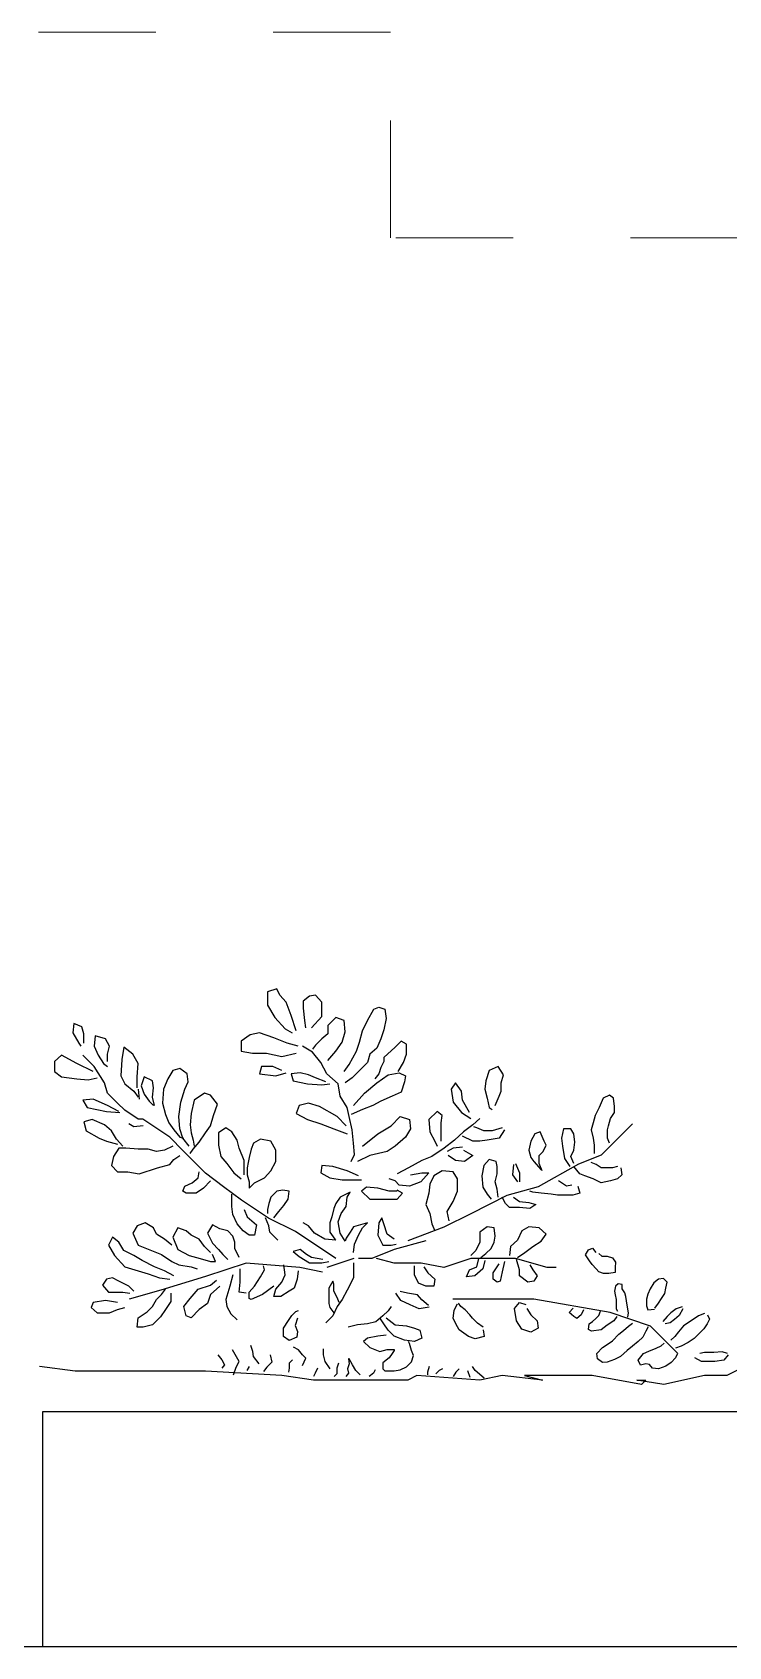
# Model space of a CAD drawing. Header units: inches. Extents: x -370 to 18, y -197 to 199.
# Drawn here: x -283.827 to -283.233, y 124.901 to 126.276 of the extents above; entities that cross this region are included whole.
import ezdxf

# ---------------------------------------------------------------- set-up
doc = ezdxf.new("R2010")
doc.units = ezdxf.units.IN
doc.header["$MEASUREMENT"] = 0
doc.linetypes.add('DASHED', pattern=[0.75, 0.5, -0.25])
doc.layers.add('artefactos', color=1, linetype='Continuous')

# ---------------------------------------------------------------- blocks, each defined once
blk = doc.blocks.new('A$C1E3C3A8C')
at = {"layer": 'artefactos', "color": 116, "true_color": 0x136734}
for p, q in [((3.9811, 0.8699), (3.9942, 0.8853)), ((3.9811, 0.8392), (3.9811, 0.8699)), ((3.9942, 0.8853), (4.0074, 0.8831)), ((4.0074, 0.8831), (4.0206, 0.8721)), ((4.0206, 0.8721), (4.0206, 0.8568)), ((4.0469, 0.8414), (4.0578, 0.8699)), ((4.0578, 0.8699), (4.071, 0.8853)), ((4.071, 0.8853), (4.0776, 0.8985)), ((4.0776, 0.8985), (4.0973, 0.8919)), ((4.0973, 0.8919), (4.0973, 0.8634)), ((3.8451, 0.8546), (3.8429, 0.8348)), ((3.8429, 0.8348), (3.8473, 0.8107)), ((3.8583, 0.859), (3.8451, 0.8546)), ((3.8692, 0.8546), (3.8583, 0.859)), ((3.8824, 0.8304), (3.8692, 0.8546)), ((3.9328, 0.8304), (3.9504, 0.837)), ((3.9504, 0.837), (3.9679, 0.8195)), ((4.003, 0.8151), (3.9811, 0.8392)), ((4.0206, 0.8568), (4.0184, 0.8304)), ((4.0359, 0.8085), (4.0469, 0.8414)), ((4.082, 0.837), (4.06, 0.8129)), ((4.0973, 0.8634), (4.082, 0.837)), ((3.8473, 0.8107), (3.8539, 0.7909)), ((3.8933, 0.8085), (3.8824, 0.8304)), ((3.8999, 0.7843), (3.8933, 0.8085)), ((3.9306, 0.8063), (3.9328, 0.8304)), ((3.9372, 0.7843), (3.9306, 0.8063)), ((3.9679, 0.8195), (3.9679, 0.8019)), ((3.9679, 0.8019), (3.9811, 0.7909)), ((4.0184, 0.8304), (4.0162, 0.8151)), ((4.06, 0.8129), (4.0447, 0.8041)), ((4.0842, 0.7931), (4.1149, 0.8041)), ((4.1149, 0.8041), (4.1346, 0.7997)), ((4.1346, 0.7997), (4.1543, 0.7865)), ((4.4921, 0.8019), (4.4965, 0.8173)), ((4.4921, 0.7822), (4.4921, 0.8019)), ((4.4965, 0.8173), (4.514, 0.8239)), ((4.5162, 0.8041), (4.503, 0.7822)), ((4.514, 0.8239), (4.5162, 0.8041)), ((3.799, 0.78), (3.81, 0.7865)), ((3.799, 0.758), (3.799, 0.78)), ((3.81, 0.7865), (3.8232, 0.7734)), ((3.8232, 0.7734), (3.8473, 0.7514)), ((3.8539, 0.7909), (3.8626, 0.7712)), ((3.8626, 0.7712), (3.878, 0.758)), ((3.9065, 0.7646), (3.8999, 0.7843)), ((3.9219, 0.7361), (3.9065, 0.7646)), ((3.9504, 0.7646), (3.9372, 0.7843)), ((3.9679, 0.7448), (3.9504, 0.7646)), ((3.9811, 0.7909), (3.9942, 0.7778)), ((3.9942, 0.7778), (4.0008, 0.769)), ((4.0008, 0.7624), (4.0227, 0.7756)), ((4.0315, 0.7756), (4.0556, 0.7822)), ((4.0556, 0.7822), (4.0842, 0.7931)), ((4.1543, 0.7646), (4.1302, 0.7602)), ((4.1543, 0.7865), (4.1543, 0.7646)), ((4.3868, 0.758), (4.4065, 0.7734)), ((4.4065, 0.7734), (4.4109, 0.747)), ((4.4373, 0.7756), (4.446, 0.7909)), ((4.4416, 0.758), (4.4373, 0.7756)), ((4.446, 0.7909), (4.468, 0.7975)), ((4.4701, 0.7756), (4.4614, 0.7558)), ((4.468, 0.7975), (4.4701, 0.7756)), ((4.503, 0.7822), (4.4987, 0.7756)), ((3.5907, 0.7141), (3.6017, 0.7317)), ((3.6017, 0.7317), (3.6214, 0.7229)), ((3.8056, 0.7405), (3.799, 0.758)), ((3.8166, 0.7207), (3.8056, 0.7405)), ((3.8473, 0.7514), (3.8473, 0.7427)), ((3.8473, 0.7427), (3.8539, 0.7295)), ((3.8539, 0.7295), (3.8583, 0.7163)), ((3.878, 0.758), (3.8824, 0.7405)), ((3.8824, 0.7405), (3.9021, 0.7207)), ((3.9328, 0.7207), (3.9219, 0.7361)), ((3.9701, 0.7163), (3.9833, 0.7405)), ((3.9833, 0.7405), (4.0008, 0.7624)), ((4.0666, 0.7536), (4.0359, 0.7602)), ((4.0995, 0.7602), (4.0666, 0.7536)), ((4.0666, 0.7229), (4.0863, 0.7317)), ((4.0863, 0.7317), (4.1105, 0.7317)), ((4.1302, 0.7602), (4.0995, 0.7602)), ((4.1105, 0.7317), (4.1149, 0.7163)), ((4.3758, 0.7383), (4.3868, 0.758)), ((4.378, 0.7097), (4.3758, 0.7383)), ((4.4109, 0.747), (4.4131, 0.7119)), ((4.4416, 0.7427), (4.4416, 0.758)), ((4.4504, 0.7383), (4.4416, 0.7317)), ((4.4482, 0.6966), (4.4701, 0.7317)), ((4.4614, 0.7558), (4.4504, 0.7383)), ((4.4701, 0.7317), (4.4943, 0.7558)), ((4.4723, 0.7207), (4.5074, 0.7383)), ((4.5074, 0.7383), (4.5403, 0.7558)), ((4.5403, 0.7558), (4.5557, 0.7427)), ((4.5557, 0.7427), (4.5557, 0.7207)), ((3.5951, 0.6966), (3.5907, 0.7141)), ((3.5951, 0.679), (3.5951, 0.6966)), ((3.6214, 0.7229), (3.628, 0.701)), ((3.628, 0.701), (3.6302, 0.6834)), ((3.6806, 0.679), (3.6938, 0.6966)), ((3.6938, 0.6966), (3.7025, 0.6834)), ((3.8144, 0.7185), (3.8012, 0.7119)), ((3.8012, 0.7119), (3.8034, 0.6988)), ((3.8034, 0.6988), (3.81, 0.6768)), ((3.8385, 0.7141), (3.8144, 0.7185)), ((3.8626, 0.6966), (3.8385, 0.7141)), ((3.8583, 0.7163), (3.867, 0.7053)), ((3.889, 0.6746), (3.8626, 0.6966)), ((3.9021, 0.7207), (3.9153, 0.7075)), ((3.9153, 0.7075), (3.9306, 0.6966)), ((3.9416, 0.668), (3.946, 0.6944)), ((3.946, 0.6944), (3.9701, 0.7163)), ((3.9811, 0.6922), (3.9635, 0.6944)), ((3.9723, 0.6988), (3.9942, 0.7075)), ((4.0118, 0.6944), (3.9811, 0.6922)), ((3.9942, 0.7075), (4.0096, 0.7141)), ((4.0096, 0.7141), (4.0271, 0.7185)), ((4.0425, 0.701), (4.0118, 0.6944)), ((4.0271, 0.7185), (4.0469, 0.7163)), ((4.0469, 0.7163), (4.0425, 0.701)), ((4.0798, 0.7119), (4.0578, 0.7185)), ((4.1149, 0.7163), (4.0798, 0.7119)), ((4.2684, 0.6988), (4.2706, 0.7163)), ((4.275, 0.6834), (4.2684, 0.6988)), ((4.2706, 0.7163), (4.2859, 0.7273)), ((4.2859, 0.7273), (4.3013, 0.7229)), ((4.3013, 0.7229), (4.3122, 0.7053)), ((4.3122, 0.7053), (4.321, 0.6834)), ((4.3429, 0.6856), (4.3451, 0.701)), ((4.3451, 0.701), (4.3627, 0.7097)), ((4.3627, 0.7097), (4.3693, 0.69)), ((4.378, 0.6856), (4.378, 0.7097)), ((4.4044, 0.6944), (4.3846, 0.679)), ((4.4131, 0.7119), (4.4044, 0.6944)), ((4.4416, 0.6746), (4.4482, 0.6966)), ((4.4833, 0.7032), (4.4636, 0.7075)), ((4.5074, 0.7053), (4.4833, 0.7032)), ((4.5403, 0.7097), (4.5074, 0.7053)), ((4.5557, 0.7207), (4.5403, 0.7097)), ((3.3516, 0.6461), (3.3538, 0.6636)), ((3.3538, 0.6636), (3.3626, 0.6702)), ((3.3626, 0.6702), (3.3758, 0.6636)), ((3.3758, 0.6636), (3.3845, 0.6439)), ((3.5995, 0.668), (3.5951, 0.679)), ((3.6082, 0.6483), (3.5995, 0.668)), ((3.6258, 0.6636), (3.6214, 0.6439)), ((3.6302, 0.6834), (3.6258, 0.6636)), ((3.6631, 0.6329), (3.6784, 0.6593)), ((3.6784, 0.6593), (3.6806, 0.679)), ((3.7025, 0.6834), (3.6982, 0.6549)), ((3.81, 0.6768), (3.8297, 0.668)), ((3.8297, 0.668), (3.8539, 0.6571)), ((3.9131, 0.6483), (3.889, 0.6746)), ((3.9262, 0.6439), (3.9416, 0.668)), ((4.2048, 0.6505), (4.2201, 0.6702)), ((4.2201, 0.6702), (4.2333, 0.6746)), ((4.2333, 0.6746), (4.2552, 0.6593)), ((4.2552, 0.6593), (4.2618, 0.6307)), ((4.2837, 0.6549), (4.275, 0.6834)), ((4.321, 0.6834), (4.3232, 0.6527)), ((4.3408, 0.6483), (4.3451, 0.6658)), ((4.3451, 0.6658), (4.3429, 0.6856)), ((4.3627, 0.6724), (4.3517, 0.6571)), ((4.3693, 0.69), (4.3627, 0.6724)), ((4.3758, 0.6834), (4.3736, 0.6615)), ((4.3846, 0.679), (4.3758, 0.6658)), ((4.4197, 0.6527), (4.4416, 0.6746)), ((4.4416, 0.6483), (4.4723, 0.6615)), ((4.4723, 0.6615), (4.4943, 0.6593)), ((4.4943, 0.6593), (4.4855, 0.6439)), ((3.3516, 0.6329), (3.3516, 0.6461)), ((3.3604, 0.6198), (3.3516, 0.6329)), ((3.3845, 0.6439), (3.3933, 0.6263)), ((3.3933, 0.6263), (3.3977, 0.611)), ((3.6214, 0.6439), (3.6148, 0.6395)), ((3.6806, 0.6329), (3.6609, 0.6198)), ((3.6982, 0.6549), (3.6806, 0.6329)), ((3.7223, 0.6263), (3.7332, 0.6351)), ((3.7245, 0.611), (3.7223, 0.6263)), ((3.7332, 0.6351), (3.7508, 0.6176)), ((3.8539, 0.6571), (3.8714, 0.6483)), ((3.8714, 0.6483), (3.8933, 0.6395)), ((3.8933, 0.6395), (3.9175, 0.6285)), ((3.9219, 0.6241), (3.9262, 0.6439)), ((3.9482, 0.6241), (3.9855, 0.6461)), ((3.9855, 0.6461), (4.0096, 0.6527)), ((4.0096, 0.6527), (4.0293, 0.6483)), ((4.0359, 0.6307), (4.0118, 0.6176)), ((4.0293, 0.6483), (4.0359, 0.6307)), ((4.2135, 0.6263), (4.2048, 0.6505)), ((4.2201, 0.6044), (4.2135, 0.6263)), ((4.2618, 0.6307), (4.264, 0.6066)), ((4.2881, 0.6241), (4.2837, 0.6549)), ((4.3166, 0.6285), (4.31, 0.611)), ((4.3232, 0.6527), (4.3166, 0.6285)), ((4.3517, 0.6571), (4.3429, 0.6483)), ((4.3755, 0.6186), (4.4045, 0.6379)), ((4.4045, 0.6379), (4.4197, 0.6527)), ((4.4438, 0.6351), (4.4153, 0.6329)), ((4.4175, 0.6351), (4.4416, 0.6483)), ((4.4855, 0.6439), (4.4438, 0.6351)), ((3.313, 0.6089), (3.3807, 0.5413)), ((3.3648, 0.6044), (3.3604, 0.6198)), ((3.367, 0.5956), (3.3648, 0.6044)), ((3.367, 0.5781), (3.367, 0.5956)), ((3.3977, 0.611), (3.4021, 0.5956)), ((3.4021, 0.5956), (3.3977, 0.5781)), ((3.4394, 0.5868), (3.4459, 0.5978)), ((3.4459, 0.5978), (3.4613, 0.5978)), ((3.4613, 0.5978), (3.4657, 0.5781)), ((3.503, 0.5715), (3.5117, 0.5912)), ((3.5117, 0.5912), (3.5227, 0.5868)), ((3.5885, 0.5956), (3.5995, 0.5781)), ((3.5929, 0.6), (3.6148, 0.5934)), ((3.6148, 0.5934), (3.6324, 0.5934)), ((3.6324, 0.5934), (3.6477, 0.6)), ((3.6411, 0.6198), (3.6565, 0.6066)), ((3.6477, 0.6), (3.6543, 0.6022)), ((3.6565, 0.6066), (3.6762, 0.5912)), ((3.6762, 0.5912), (3.696, 0.5737)), ((3.7245, 0.5934), (3.7245, 0.611)), ((3.7245, 0.5715), (3.7245, 0.5934)), ((3.7486, 0.5912), (3.7376, 0.5715)), ((3.7508, 0.6176), (3.7486, 0.5912)), ((3.7925, 0.6176), (3.7903, 0.5978)), ((3.7903, 0.5978), (3.8012, 0.5803)), ((3.8122, 0.6241), (3.7925, 0.6176)), ((3.8319, 0.6044), (3.8122, 0.6241)), ((3.8605, 0.5868), (3.8319, 0.6044)), ((3.9131, 0.5671), (3.9153, 0.5956)), ((3.9153, 0.5956), (3.9219, 0.6241)), ((3.9548, 0.5978), (3.9262, 0.5868)), ((3.9284, 0.6044), (3.9482, 0.6241)), ((3.9833, 0.6088), (3.9548, 0.5978)), ((4.0118, 0.6176), (3.9833, 0.6088)), ((4.1631, 0.5737), (4.1741, 0.5912)), ((4.1741, 0.5912), (4.1872, 0.6)), ((4.1872, 0.6), (4.2026, 0.589)), ((4.2311, 0.589), (4.2201, 0.6044)), ((4.264, 0.6066), (4.2618, 0.589)), ((4.2793, 0.5781), (4.2859, 0.5978)), ((4.2859, 0.5978), (4.2881, 0.6241)), ((4.2991, 0.5956), (4.2859, 0.5803)), ((4.31, 0.611), (4.2991, 0.5956)), ((4.3079, 0.5799), (4.3659, 0.6186)), ((4.3649, 0.6044), (4.3846, 0.6022)), ((4.3659, 0.6186), (4.3755, 0.6186)), ((4.3846, 0.6022), (4.3956, 0.6088)), ((4.4219, 0.5759), (4.4329, 0.5934)), ((4.4329, 0.5934), (4.4482, 0.6066)), ((4.4482, 0.6066), (4.4745, 0.6176)), ((4.4877, 0.5934), (4.4592, 0.5781)), ((4.4745, 0.6176), (4.4921, 0.6132)), ((4.4921, 0.6132), (4.4877, 0.5934)), ((3.3626, 0.5671), (3.367, 0.5781)), ((3.3977, 0.5781), (3.3955, 0.5627)), ((3.3955, 0.5627), (3.3955, 0.5451)), ((3.4372, 0.5693), (3.4394, 0.5868)), ((3.4394, 0.5517), (3.4372, 0.5693)), ((3.4635, 0.5605), (3.4591, 0.5342)), ((3.4657, 0.5781), (3.4635, 0.5605)), ((3.4986, 0.5627), (3.503, 0.5715)), ((3.5052, 0.5495), (3.4986, 0.5627)), ((3.5227, 0.5868), (3.5315, 0.5715)), ((3.5315, 0.5715), (3.5359, 0.5517)), ((3.5995, 0.5781), (3.6258, 0.5737)), ((3.6258, 0.5737), (3.6411, 0.5715)), ((3.6411, 0.5715), (3.6565, 0.5715)), ((3.6565, 0.5715), (3.6784, 0.5824)), ((3.6784, 0.5583), (3.6982, 0.5561)), ((3.696, 0.5737), (3.7179, 0.5561)), ((3.6982, 0.5561), (3.7113, 0.5495)), ((3.7179, 0.5561), (3.7442, 0.5386)), ((3.7376, 0.5715), (3.7332, 0.5605)), ((3.8012, 0.5803), (3.8232, 0.5605)), ((3.8232, 0.5605), (3.8407, 0.5495)), ((3.8933, 0.5605), (3.8605, 0.5868)), ((3.9109, 0.5429), (3.9131, 0.5671)), ((4.0798, 0.5517), (4.0907, 0.5715)), ((4.0907, 0.5715), (4.1127, 0.5759)), ((4.1127, 0.5759), (4.128, 0.5671)), ((4.128, 0.5671), (4.1324, 0.5539)), ((4.1478, 0.5298), (4.1587, 0.5561)), ((4.1587, 0.5561), (4.1631, 0.5737)), ((4.2026, 0.5627), (4.1982, 0.5386)), ((4.2026, 0.589), (4.2026, 0.5627)), ((4.2443, 0.5693), (4.2311, 0.589)), ((4.2574, 0.5539), (4.2443, 0.5693)), ((4.2574, 0.5737), (4.2552, 0.5605)), ((4.2618, 0.589), (4.2574, 0.5737)), ((4.2662, 0.5605), (4.2793, 0.5781)), ((4.2859, 0.5803), (4.2772, 0.5781)), ((4.2789, 0.5509), (4.3079, 0.5799)), ((4.3013, 0.5605), (4.3188, 0.5517)), ((4.3758, 0.5539), (4.4022, 0.5561)), ((4.4022, 0.5561), (4.4175, 0.5561)), ((4.4087, 0.5605), (4.4219, 0.5759)), ((4.4175, 0.5561), (4.4285, 0.5386)), ((4.4438, 0.5715), (4.4197, 0.5649)), ((4.4592, 0.5781), (4.4438, 0.5715)), ((3.3801, 0.5144), (3.3911, 0.521)), ((3.3807, 0.5413), (3.429, 0.5219)), ((3.3911, 0.521), (3.4021, 0.5254)), ((3.429, 0.5219), (3.5159, 0.4736)), ((3.4459, 0.5386), (3.4394, 0.5517)), ((3.4394, 0.5232), (3.4459, 0.5386)), ((3.4591, 0.5342), (3.4481, 0.5166)), ((3.5139, 0.5408), (3.5052, 0.5495)), ((3.5074, 0.5078), (3.5139, 0.5232)), ((3.5249, 0.5276), (3.5095, 0.51)), ((3.5139, 0.5232), (3.5139, 0.5408)), ((3.5315, 0.5364), (3.5249, 0.5276)), ((3.5359, 0.5517), (3.5315, 0.5364)), ((3.5644, 0.5232), (3.5556, 0.5034)), ((3.5688, 0.521), (3.571, 0.4991)), ((3.6039, 0.5166), (3.606, 0.5276)), ((3.606, 0.5276), (3.6214, 0.532)), ((3.6214, 0.532), (3.6324, 0.5188)), ((3.6762, 0.5517), (3.6565, 0.5408)), ((3.6565, 0.5408), (3.674, 0.5276)), ((3.674, 0.5276), (3.6938, 0.5298)), ((3.6938, 0.5298), (3.7091, 0.5408)), ((3.7442, 0.5386), (3.7661, 0.5298)), ((3.7661, 0.5298), (3.7947, 0.5144)), ((3.8407, 0.5495), (3.878, 0.5408)), ((3.878, 0.5408), (3.9043, 0.5276)), ((3.9175, 0.5276), (3.9109, 0.5429)), ((4.0798, 0.5276), (4.0798, 0.5517)), ((4.0907, 0.5078), (4.0798, 0.5276)), ((4.1324, 0.5539), (4.1368, 0.5364)), ((4.1368, 0.5364), (4.139, 0.5254)), ((4.139, 0.5254), (4.1412, 0.5144)), ((4.1478, 0.5122), (4.1478, 0.5298)), ((4.185, 0.5232), (4.1697, 0.5034)), ((4.1982, 0.5386), (4.185, 0.5232)), ((4.2307, 0.5026), (4.2789, 0.5509)), ((4.264, 0.5451), (4.2574, 0.5539)), ((4.2991, 0.532), (4.2859, 0.5408)), ((4.3079, 0.521), (4.2991, 0.532)), ((4.3342, 0.5144), (4.3079, 0.521)), ((4.3188, 0.5517), (4.3364, 0.5495)), ((4.3364, 0.5495), (4.3539, 0.5539)), ((4.3539, 0.5539), (4.3758, 0.5539)), ((4.4285, 0.5386), (4.4329, 0.5188)), ((3.3385, 0.5144), (3.3363, 0.4991)), ((3.3363, 0.4991), (3.3451, 0.4903)), ((3.3451, 0.5166), (3.356, 0.5144)), ((3.3451, 0.4903), (3.3604, 0.4859)), ((3.356, 0.5144), (3.3692, 0.5144)), ((3.3604, 0.4859), (3.3801, 0.4815)), ((3.3692, 0.5144), (3.3801, 0.5144)), ((3.3801, 0.4815), (3.3977, 0.4903)), ((3.3977, 0.4903), (3.4152, 0.4969)), ((3.4152, 0.4969), (3.4262, 0.5012)), ((3.4262, 0.5012), (3.4394, 0.5166)), ((3.4657, 0.4815), (3.4723, 0.4859)), ((3.5556, 0.5034), (3.5556, 0.4837)), ((3.571, 0.4991), (3.56, 0.4837)), ((3.6039, 0.5012), (3.6039, 0.5166)), ((3.6082, 0.4837), (3.6039, 0.5012)), ((3.6324, 0.5188), (3.6367, 0.4969)), ((3.6367, 0.4969), (3.6346, 0.4727)), ((3.6894, 0.4903), (3.6982, 0.5056)), ((3.6894, 0.4639), (3.6894, 0.4903)), ((3.6982, 0.5056), (3.7223, 0.5078)), ((3.7223, 0.5078), (3.7398, 0.4969)), ((3.7398, 0.4969), (3.7486, 0.4793)), ((3.7508, 0.5034), (3.7683, 0.4837)), ((3.7661, 0.5034), (3.7508, 0.5034)), ((3.7903, 0.4991), (3.7661, 0.5034)), ((3.7947, 0.5144), (3.8188, 0.5012)), ((3.8144, 0.4771), (3.8232, 0.4859)), ((3.8232, 0.4859), (3.8363, 0.4903)), ((3.9153, 0.4881), (3.8955, 0.4881)), ((3.9021, 0.4969), (3.9262, 0.5078)), ((3.9372, 0.4881), (3.9153, 0.4881)), ((3.9262, 0.5078), (3.9569, 0.5166)), ((3.9635, 0.4925), (3.9372, 0.4881)), ((3.9569, 0.5166), (3.9811, 0.5188)), ((3.9833, 0.5034), (3.9635, 0.4925)), ((3.9811, 0.5188), (3.9833, 0.5034)), ((4.1039, 0.4925), (4.0907, 0.5078)), ((4.1258, 0.4815), (4.1039, 0.4925)), ((4.1412, 0.4991), (4.1368, 0.4837)), ((4.1412, 0.5144), (4.1412, 0.4991)), ((4.1478, 0.4991), (4.1478, 0.5122)), ((4.1697, 0.5034), (4.1543, 0.4903)), ((4.192, 0.4736), (4.2307, 0.5026)), ((4.2201, 0.4859), (4.2355, 0.4705)), ((4.2464, 0.4925), (4.2443, 0.5056)), ((4.2596, 0.4815), (4.2464, 0.4925)), ((4.3736, 0.5012), (4.3342, 0.5144)), ((4.3978, 0.5056), (4.3736, 0.5012)), ((4.4197, 0.5056), (4.3978, 0.5056)), ((4.4329, 0.5188), (4.4197, 0.5056)), ((3.4306, 0.4749), (3.4262, 0.4596)), ((3.4262, 0.4596), (3.4416, 0.4552)), ((3.4416, 0.4552), (3.4569, 0.4552)), ((3.4437, 0.4771), (3.4547, 0.4749)), ((3.4547, 0.4749), (3.4657, 0.4815)), ((3.4569, 0.4552), (3.4745, 0.4552)), ((3.4745, 0.4552), (3.4876, 0.4574)), ((3.4876, 0.4574), (3.5095, 0.4596)), ((3.5095, 0.4596), (3.5271, 0.4617)), ((3.5159, 0.4736), (3.5835, 0.4543)), ((3.5271, 0.4617), (3.5337, 0.4639)), ((3.5835, 0.4543), (3.6608, 0.4156)), ((3.6017, 0.4508), (3.6039, 0.4683)), ((3.6039, 0.4683), (3.6082, 0.4837)), ((3.6258, 0.4574), (3.617, 0.4464)), ((3.6346, 0.4727), (3.6258, 0.4574)), ((3.6982, 0.442), (3.6894, 0.4639)), ((3.7486, 0.4793), (3.7508, 0.4596)), ((3.7508, 0.4596), (3.7574, 0.4354)), ((3.7683, 0.4837), (3.7925, 0.4749)), ((3.7925, 0.4749), (3.8144, 0.4771)), ((3.8078, 0.4596), (3.8188, 0.4661)), ((3.8188, 0.4464), (3.8078, 0.4596)), ((3.8188, 0.4639), (3.8363, 0.4639)), ((3.8363, 0.4639), (3.8605, 0.4705)), ((3.8605, 0.4705), (3.8846, 0.4727)), ((3.8955, 0.4639), (3.878, 0.4464)), ((3.8846, 0.4727), (3.8955, 0.4639)), ((3.9197, 0.4617), (3.9416, 0.4508)), ((3.9262, 0.4508), (3.9197, 0.4617)), ((4.0513, 0.4639), (4.0644, 0.4661)), ((4.0534, 0.4464), (4.0513, 0.4639)), ((4.0644, 0.4661), (4.0776, 0.4639)), ((4.0776, 0.4639), (4.0907, 0.4508)), ((4.1368, 0.4705), (4.1258, 0.4815)), ((4.1368, 0.4837), (4.1368, 0.4705)), ((4.1534, 0.4446), (4.192, 0.4736)), ((4.1741, 0.4464), (4.1741, 0.4574)), ((4.2355, 0.4705), (4.2508, 0.4596)), ((4.2508, 0.4596), (4.2728, 0.4596)), ((4.275, 0.4749), (4.2596, 0.4815)), ((4.2728, 0.4596), (4.2793, 0.4639)), ((4.2793, 0.4639), (4.275, 0.4749)), ((3.5359, 0.4398), (3.5205, 0.4354)), ((3.5205, 0.4354), (3.5337, 0.4266)), ((3.5337, 0.4266), (3.5556, 0.4288)), ((3.5556, 0.442), (3.5359, 0.4398)), ((3.5688, 0.4508), (3.5556, 0.442)), ((3.5556, 0.4288), (3.5775, 0.4288)), ((3.5775, 0.4288), (3.5863, 0.4376)), ((3.5863, 0.4376), (3.5929, 0.4508)), ((3.7113, 0.4201), (3.6982, 0.442)), ((3.7069, 0.4003), (3.7113, 0.4201)), ((3.7574, 0.4354), (3.7486, 0.4157)), ((3.8473, 0.4464), (3.8188, 0.4464)), ((3.878, 0.4464), (3.8473, 0.4464)), ((3.9284, 0.431), (3.9262, 0.4508)), ((3.9394, 0.4157), (3.9284, 0.431)), ((3.9416, 0.4508), (3.9504, 0.4376)), ((3.9504, 0.4376), (3.9548, 0.4266)), ((3.9548, 0.4266), (3.9591, 0.4091)), ((4.0622, 0.4332), (4.0534, 0.4464)), ((4.0732, 0.4201), (4.0622, 0.4332)), ((4.0842, 0.4069), (4.0732, 0.4201)), ((4.0907, 0.4508), (4.0951, 0.4376)), ((4.0951, 0.4376), (4.0973, 0.4244)), ((4.0954, 0.4059), (4.1534, 0.4446)), ((4.0973, 0.4244), (4.0973, 0.4157)), ((4.1478, 0.4244), (4.1412, 0.4091)), ((4.1719, 0.4135), (4.1741, 0.431)), ((4.1741, 0.431), (4.1741, 0.4464)), ((3.4986, 0.3718), (3.5139, 0.3849)), ((3.5139, 0.3849), (3.5359, 0.3871)), ((3.5359, 0.3871), (3.5512, 0.3784)), ((3.6082, 0.3674), (3.6104, 0.3849)), ((3.6104, 0.3849), (3.6258, 0.3871)), ((3.6258, 0.3871), (3.6411, 0.3762)), ((3.6608, 0.4156), (3.7187, 0.3866)), ((3.7187, 0.3866), (3.796, 0.3576)), ((3.7442, 0.3937), (3.7376, 0.3784)), ((3.7486, 0.4157), (3.7442, 0.3937)), ((3.8407, 0.3718), (3.8473, 0.3937)), ((3.8473, 0.3937), (3.8517, 0.4069)), ((3.8517, 0.4069), (3.8583, 0.3959)), ((3.8583, 0.3959), (3.8605, 0.3696)), ((3.8824, 0.3959), (3.9131, 0.3871)), ((3.8933, 0.3849), (3.8824, 0.3959)), ((3.9021, 0.3696), (3.8933, 0.3849)), ((3.9131, 0.3871), (3.9197, 0.3762)), ((3.946, 0.3981), (3.9394, 0.4157)), ((3.9416, 0.374), (3.946, 0.3981)), ((3.9591, 0.4091), (3.9635, 0.3959)), ((3.9635, 0.3959), (3.9635, 0.3762)), ((3.9964, 0.374), (4.0096, 0.3893)), ((4.0096, 0.3893), (4.0206, 0.3959)), ((4.0375, 0.377), (4.0954, 0.4059)), ((4.0929, 0.3762), (4.0951, 0.3893)), ((4.0951, 0.3893), (4.1017, 0.4069)), ((4.1412, 0.4091), (4.1214, 0.3915)), ((4.1214, 0.3915), (4.1258, 0.3696)), ((4.1499, 0.3784), (4.1631, 0.3937)), ((4.1631, 0.3937), (4.1719, 0.4135)), ((4.1828, 0.3784), (4.2004, 0.3827)), ((4.2004, 0.3827), (4.2157, 0.3915)), ((4.2157, 0.3915), (4.2267, 0.374)), ((4.2728, 0.3784), (4.2903, 0.3849)), ((4.2903, 0.3849), (4.3013, 0.3652)), ((4.3364, 0.3718), (4.3429, 0.3849)), ((4.3429, 0.3849), (4.3605, 0.3959)), ((4.3605, 0.3959), (4.378, 0.3893)), ((4.378, 0.3893), (4.3868, 0.374)), ((3.5095, 0.3564), (3.4986, 0.3718)), ((3.5271, 0.3454), (3.5095, 0.3564)), ((3.5512, 0.3784), (3.56, 0.3586)), ((3.56, 0.3586), (3.5753, 0.3454)), ((3.6104, 0.3542), (3.6082, 0.3674)), ((3.617, 0.341), (3.6104, 0.3542)), ((3.6411, 0.3762), (3.6411, 0.3542)), ((3.6411, 0.3542), (3.6499, 0.3367)), ((3.7574, 0.3576), (3.825, 0.3383)), ((3.8319, 0.3476), (3.821, 0.3498)), ((3.8254, 0.3608), (3.8407, 0.3718)), ((3.8495, 0.3476), (3.8319, 0.3476)), ((3.8605, 0.3696), (3.8495, 0.3476)), ((3.9109, 0.3498), (3.9021, 0.3696)), ((3.9131, 0.3323), (3.9109, 0.3498)), ((3.9197, 0.3762), (3.9284, 0.363)), ((3.9284, 0.363), (3.9306, 0.3564)), ((3.9306, 0.3564), (3.9416, 0.374)), ((3.9504, 0.3586), (3.9745, 0.3608)), ((3.9526, 0.3608), (3.9504, 0.3586)), ((3.9505, 0.319), (4.0375, 0.377)), ((3.9635, 0.3762), (3.9526, 0.3608)), ((3.9745, 0.3608), (3.9964, 0.374)), ((4.0754, 0.3586), (4.0929, 0.3762)), ((4.1258, 0.3696), (4.1368, 0.3696)), ((4.1368, 0.3696), (4.1499, 0.3784)), ((4.1675, 0.3542), (4.1719, 0.3674)), ((4.1675, 0.341), (4.1675, 0.3542)), ((4.1719, 0.3674), (4.1828, 0.3784)), ((4.2157, 0.352), (4.2026, 0.3389)), ((4.2267, 0.374), (4.2157, 0.352)), ((4.2333, 0.3454), (4.2443, 0.3608)), ((4.2443, 0.3608), (4.2618, 0.3696)), ((4.2618, 0.3696), (4.2728, 0.3784)), ((4.3013, 0.3652), (4.2903, 0.3389)), ((4.3035, 0.3476), (4.3188, 0.3608)), ((4.3188, 0.3608), (4.3364, 0.3718)), ((4.3758, 0.3476), (4.3473, 0.3367)), ((4.3868, 0.374), (4.3758, 0.3476)), ((4.4065, 0.3367), (4.4175, 0.3542)), ((4.4175, 0.3542), (4.4307, 0.3652)), ((4.4394, 0.3476), (4.4263, 0.3257)), ((4.4307, 0.3652), (4.4394, 0.3476)), ((3.3558, 0.3207), (3.3493, 0.3116)), ((3.3675, 0.3246), (3.3558, 0.3207)), ((3.3792, 0.3246), (3.3675, 0.3246)), ((3.3857, 0.3298), (3.3792, 0.3246)), ((3.3987, 0.3415), (3.3922, 0.3324)), ((3.4078, 0.3376), (3.3987, 0.3415)), ((3.4, 0.3064), (3.4052, 0.3142)), ((3.4052, 0.3142), (3.4143, 0.3272)), ((3.4143, 0.3272), (3.4078, 0.3376)), ((3.4966, 0.2996), (3.5642, 0.319)), ((3.5446, 0.3323), (3.5271, 0.3454)), ((3.56, 0.3213), (3.5446, 0.3323)), ((3.5556, 0.295), (3.5622, 0.3169)), ((3.5642, 0.319), (3.5932, 0.319)), ((3.5753, 0.3454), (3.5775, 0.3257)), ((3.5885, 0.3125), (3.5929, 0.2906)), ((3.5932, 0.319), (3.6511, 0.319)), ((3.628, 0.3301), (3.617, 0.341)), ((3.6389, 0.3213), (3.628, 0.3301)), ((3.6302, 0.3147), (3.6346, 0.2972)), ((3.6477, 0.3015), (3.6433, 0.3191)), ((3.6499, 0.3367), (3.6609, 0.3257)), ((3.6511, 0.319), (3.6608, 0.319)), ((3.6608, 0.319), (3.7187, 0.2996)), ((3.825, 0.3383), (3.8733, 0.319)), ((3.825, 0.3093), (3.8636, 0.319)), ((3.8733, 0.319), (3.9022, 0.319)), ((3.9119, 0.319), (3.9699, 0.2996)), ((3.9811, 0.3103), (3.9657, 0.3125)), ((3.9789, 0.3169), (4.003, 0.3213)), ((4.003, 0.3213), (4.014, 0.3279)), ((4.0293, 0.3235), (4.0074, 0.3103)), ((4.014, 0.3279), (4.0271, 0.3389)), ((4.0271, 0.3389), (4.0425, 0.3345)), ((4.0425, 0.3345), (4.0293, 0.3235)), ((4.1587, 0.3213), (4.1675, 0.341)), ((4.185, 0.3191), (4.1828, 0.3169)), ((4.1938, 0.3279), (4.185, 0.3191)), ((4.2026, 0.3389), (4.1938, 0.3279)), ((4.2092, 0.3125), (4.2157, 0.3279)), ((4.2201, 0.3125), (4.2092, 0.3125)), ((4.2201, 0.3323), (4.2333, 0.3454)), ((4.2421, 0.3191), (4.2201, 0.3125)), ((4.2662, 0.3257), (4.2421, 0.3191)), ((4.2903, 0.3389), (4.2662, 0.3257)), ((4.3035, 0.3125), (4.2881, 0.3059)), ((4.3254, 0.3279), (4.3035, 0.3125)), ((4.3473, 0.3367), (4.3254, 0.3279)), ((4.3408, 0.3015), (4.3671, 0.3147)), ((4.3671, 0.3147), (4.3846, 0.3257)), ((4.3846, 0.3257), (4.4065, 0.3367)), ((4.4263, 0.3257), (4.4044, 0.3015)), ((3.3493, 0.3116), (3.3506, 0.2999)), ((3.3506, 0.2999), (3.3506, 0.2894)), ((3.3506, 0.2894), (3.3636, 0.2868)), ((3.3636, 0.2868), (3.3753, 0.2868)), ((3.3753, 0.2868), (3.3857, 0.2907)), ((3.3857, 0.2907), (3.3909, 0.2973)), ((3.3909, 0.2973), (3.4, 0.3064)), ((3.4773, 0.2996), (3.4966, 0.2996)), ((3.5271, 0.295), (3.5183, 0.2818)), ((3.5183, 0.2818), (3.5249, 0.2708)), ((3.5337, 0.3059), (3.5271, 0.295)), ((3.5381, 0.2686), (3.5556, 0.2818)), ((3.5556, 0.2818), (3.5556, 0.295)), ((3.5929, 0.2906), (3.5973, 0.2708)), ((3.6126, 0.2884), (3.5995, 0.3081)), ((3.6126, 0.2752), (3.6126, 0.2884)), ((3.6346, 0.2972), (3.6521, 0.2818)), ((3.6631, 0.295), (3.6477, 0.3015)), ((3.6521, 0.2818), (3.6696, 0.2796)), ((3.6696, 0.2796), (3.6631, 0.295)), ((3.7187, 0.2996), (3.767, 0.3093)), ((3.753, 0.2884), (3.7376, 0.2752)), ((3.7618, 0.3015), (3.753, 0.2884)), ((3.767, 0.3093), (3.825, 0.3093)), ((3.7727, 0.2664), (3.7815, 0.284)), ((3.7815, 0.284), (3.7815, 0.3037)), ((3.9131, 0.3103), (3.9131, 0.2774)), ((3.9795, 0.29), (4.0278, 0.2996)), ((4.0074, 0.3103), (3.9811, 0.3103)), ((4.0278, 0.2996), (4.1437, 0.3093)), ((4.0315, 0.2928), (4.0337, 0.2752)), ((4.06, 0.284), (4.0622, 0.3059)), ((4.0666, 0.2686), (4.06, 0.284)), ((4.1039, 0.295), (4.1061, 0.3037)), ((4.1127, 0.2796), (4.1039, 0.295)), ((4.1258, 0.2598), (4.1127, 0.2796)), ((4.1437, 0.3093), (4.2307, 0.2803)), ((4.1565, 0.284), (4.1565, 0.2972)), ((4.1565, 0.2686), (4.1565, 0.284)), ((4.1719, 0.284), (4.1785, 0.2598)), ((4.2307, 0.2803), (4.3272, 0.2513)), ((4.2618, 0.3015), (4.2486, 0.2972)), ((4.2881, 0.3059), (4.2618, 0.3015)), ((4.2991, 0.2818), (4.3188, 0.2928)), ((4.3188, 0.2928), (4.3408, 0.3015)), ((4.3539, 0.2862), (4.3298, 0.2774)), ((4.3758, 0.2928), (4.3539, 0.2862)), ((4.4044, 0.3015), (4.3758, 0.2928)), ((3.2387, 0.2686), (3.2465, 0.2764)), ((3.2413, 0.2556), (3.2387, 0.2686)), ((3.2439, 0.2439), (3.2413, 0.2556)), ((3.2504, 0.2335), (3.2439, 0.2439)), ((3.2465, 0.2764), (3.257, 0.2751)), ((3.257, 0.2751), (3.2674, 0.2673)), ((3.2674, 0.2673), (3.2752, 0.2543)), ((3.2752, 0.2543), (3.2804, 0.2426)), ((3.3272, 0.2374), (3.3298, 0.2452)), ((3.3298, 0.2452), (3.335, 0.2543)), ((3.335, 0.2634), (3.3441, 0.2647)), ((3.335, 0.2543), (3.335, 0.2634)), ((3.3441, 0.2647), (3.3493, 0.2595)), ((3.3493, 0.2595), (3.3519, 0.2491)), ((3.3519, 0.2491), (3.3506, 0.2413)), ((3.5249, 0.2708), (3.5381, 0.2686)), ((3.5973, 0.2708), (3.6039, 0.2686)), ((3.6039, 0.2686), (3.6126, 0.2752)), ((3.7376, 0.2752), (3.7398, 0.2598)), ((3.7398, 0.2598), (3.7574, 0.2598)), ((3.7574, 0.2598), (3.7727, 0.2664)), ((3.7751, 0.2415), (3.7966, 0.2451)), ((3.7966, 0.2451), (3.8127, 0.2487)), ((3.8109, 0.229), (3.8217, 0.2451)), ((3.9131, 0.2774), (3.9262, 0.2511)), ((3.9262, 0.2511), (3.9372, 0.2313)), ((3.9482, 0.2357), (3.9548, 0.2489)), ((3.9548, 0.2642), (3.9569, 0.2708)), ((3.9548, 0.2577), (3.9548, 0.2642)), ((3.9548, 0.2489), (3.9548, 0.2577)), ((3.9569, 0.2708), (3.9657, 0.2555)), ((3.9657, 0.2555), (3.9657, 0.2445)), ((3.9657, 0.2445), (3.9657, 0.2225)), ((4.0337, 0.2752), (4.0403, 0.2555)), ((4.0403, 0.2555), (4.0513, 0.2489)), ((4.0513, 0.2489), (4.0688, 0.2379)), ((4.0798, 0.2533), (4.0666, 0.2686)), ((4.0842, 0.2379), (4.0798, 0.2533)), ((4.0842, 0.2598), (4.1083, 0.2423)), ((4.1368, 0.2467), (4.1258, 0.2598)), ((4.1368, 0.2335), (4.1368, 0.2467)), ((4.1434, 0.2445), (4.1587, 0.2467)), ((4.1587, 0.2467), (4.1565, 0.2686)), ((4.1785, 0.2598), (4.1872, 0.2313)), ((4.2004, 0.2598), (4.2201, 0.2423)), ((4.2201, 0.262), (4.207, 0.273)), ((4.2464, 0.2533), (4.2201, 0.262)), ((4.264, 0.2335), (4.2464, 0.2533)), ((4.3057, 0.2445), (4.3057, 0.2269)), ((4.3298, 0.2774), (4.3079, 0.2752)), ((4.3254, 0.2423), (4.3166, 0.2533)), ((4.3272, 0.2513), (4.3949, 0.232)), ((4.3846, 0.2489), (4.3956, 0.2598)), ((4.4087, 0.2467), (4.3934, 0.2445)), ((4.3956, 0.2598), (4.4175, 0.2708)), ((4.4394, 0.2467), (4.4087, 0.2467)), ((4.4175, 0.2708), (4.4307, 0.2774)), ((4.4307, 0.2774), (4.4438, 0.2752)), ((4.4526, 0.262), (4.4394, 0.2467)), ((4.4438, 0.2752), (4.4526, 0.262)), ((3.2049, 0.2114), (3.2127, 0.1971)), ((3.2062, 0.2153), (3.2192, 0.2114)), ((3.2192, 0.2114), (3.2309, 0.2023)), ((3.257, 0.2231), (3.2504, 0.2335)), ((3.2648, 0.2127), (3.257, 0.2231)), ((3.2804, 0.2088), (3.2661, 0.2101)), ((3.2804, 0.2426), (3.283, 0.2322)), ((3.283, 0.2179), (3.2804, 0.2088)), ((3.283, 0.2322), (3.283, 0.2179)), ((3.322, 0.2023), (3.3246, 0.2192)), ((3.3246, 0.2192), (3.3259, 0.2283)), ((3.3259, 0.2283), (3.3272, 0.2374)), ((3.348, 0.2114), (3.3454, 0.2062)), ((3.3506, 0.2413), (3.348, 0.2309)), ((3.348, 0.2309), (3.348, 0.2205)), ((3.348, 0.2205), (3.348, 0.2114)), ((3.3613, 0.203), (3.5255, 0.232)), ((3.4182, 0.2088), (3.4234, 0.1984)), ((3.4494, 0.2036), (3.4403, 0.2127)), ((3.5255, 0.232), (3.6318, 0.232)), ((3.5402, 0.2116), (3.5315, 0.1984)), ((3.5556, 0.2247), (3.5424, 0.2203)), ((3.5666, 0.2116), (3.5556, 0.2247)), ((3.5622, 0.1852), (3.5666, 0.2116)), ((3.6318, 0.232), (3.6994, 0.232)), ((3.6624, 0.1985), (3.6731, 0.2093)), ((3.6731, 0.2093), (3.682, 0.2165)), ((3.682, 0.2165), (3.6874, 0.2236)), ((3.6946, 0.2111), (3.6892, 0.2218)), ((3.6964, 0.2075), (3.6946, 0.2111)), ((3.7501, 0.2147), (3.7715, 0.2111)), ((3.7519, 0.2182), (3.7662, 0.2308)), ((3.7662, 0.2308), (3.7751, 0.2415)), ((3.7715, 0.2111), (3.7912, 0.22)), ((3.7912, 0.22), (3.8109, 0.229)), ((3.8319, 0.216), (3.8385, 0.2072)), ((3.9372, 0.2313), (3.9482, 0.216)), ((3.9438, 0.2247), (3.9482, 0.2357)), ((3.9482, 0.216), (3.9569, 0.1962)), ((3.9635, 0.2138), (3.9548, 0.2028)), ((3.9657, 0.2225), (3.9635, 0.2138)), ((4.0688, 0.2379), (4.0842, 0.2379)), ((4.1083, 0.2423), (4.1324, 0.2313)), ((4.1324, 0.2313), (4.1368, 0.2335)), ((4.185, 0.216), (4.1763, 0.2006)), ((4.1872, 0.2313), (4.185, 0.216)), ((4.2201, 0.2423), (4.2267, 0.2225)), ((4.2267, 0.2225), (4.2443, 0.2094)), ((4.2443, 0.2094), (4.2618, 0.1918)), ((4.2772, 0.216), (4.264, 0.2335)), ((4.2728, 0.1962), (4.2772, 0.216)), ((4.3057, 0.2269), (4.3166, 0.2094)), ((4.3166, 0.2094), (4.3276, 0.194)), ((4.3364, 0.2313), (4.3254, 0.2423)), ((4.3451, 0.216), (4.3364, 0.2313)), ((4.3561, 0.205), (4.3451, 0.216)), ((4.4197, 0.2094), (4.4044, 0.2138)), ((4.4197, 0.2247), (4.446, 0.2291)), ((4.4373, 0.2028), (4.4197, 0.2094)), ((4.446, 0.2291), (4.4723, 0.2247)), ((4.4767, 0.2138), (4.4636, 0.2028)), ((4.4723, 0.2247), (4.4767, 0.2138)), ((3.1516, 0.1984), (3.1477, 0.1892)), ((3.1477, 0.1892), (3.1529, 0.1788)), ((3.1529, 0.1788), (3.1594, 0.1684)), ((3.1581, 0.201), (3.1711, 0.1958)), ((3.1711, 0.1958), (3.1867, 0.1853)), ((3.1867, 0.1853), (3.2036, 0.1749)), ((3.2036, 0.1749), (3.214, 0.1619)), ((3.2127, 0.1971), (3.2231, 0.1879)), ((3.2231, 0.1879), (3.2322, 0.1814)), ((3.2309, 0.2023), (3.2387, 0.1945)), ((3.2322, 0.1814), (3.2426, 0.1788)), ((3.2387, 0.1945), (3.2478, 0.184)), ((3.2551, 0.1546), (3.2744, 0.174)), ((3.2744, 0.174), (3.3613, 0.203)), ((3.322, 0.1736), (3.3129, 0.1801)), ((3.3233, 0.1932), (3.322, 0.2023)), ((3.3324, 0.1645), (3.322, 0.1736)), ((3.3467, 0.1945), (3.3532, 0.1853)), ((3.3532, 0.1853), (3.3675, 0.1762)), ((3.3675, 0.1762), (3.3805, 0.1658)), ((3.3857, 0.1971), (3.3818, 0.2062)), ((3.3922, 0.1905), (3.3857, 0.1971)), ((3.3987, 0.184), (3.3922, 0.1905)), ((3.4065, 0.1788), (3.3987, 0.184)), ((3.4078, 0.1671), (3.4065, 0.1788)), ((3.4234, 0.1984), (3.4325, 0.1905)), ((3.4325, 0.1905), (3.439, 0.1945)), ((3.439, 0.1945), (3.4494, 0.2036)), ((3.5183, 0.1852), (3.5161, 0.1699)), ((3.5315, 0.1984), (3.5183, 0.1852)), ((3.5512, 0.1677), (3.5622, 0.1852)), ((3.6337, 0.1717), (3.6462, 0.1806)), ((3.6462, 0.1806), (3.657, 0.1914)), ((3.657, 0.1914), (3.6624, 0.1985)), ((3.6856, 0.1663), (3.6928, 0.1788)), ((3.6928, 0.1788), (3.6982, 0.1914)), ((3.6982, 0.1914), (3.6964, 0.2075)), ((3.799, 0.1743), (3.7815, 0.1699)), ((3.8232, 0.1765), (3.799, 0.1743)), ((3.8429, 0.1918), (3.8232, 0.1765)), ((3.8385, 0.2072), (3.8495, 0.1962)), ((3.8385, 0.1655), (3.8473, 0.1786)), ((3.8473, 0.1786), (3.8561, 0.1918)), ((3.8495, 0.1962), (3.8648, 0.183)), ((3.8648, 0.183), (3.8824, 0.1786)), ((3.8824, 0.1786), (3.9043, 0.1765)), ((3.9043, 0.1765), (3.9241, 0.1721)), ((3.9569, 0.1962), (3.9723, 0.1808)), ((4.0365, 0.2057), (4.0311, 0.2075)), ((4.0329, 0.1914), (4.0383, 0.1753)), ((4.0383, 0.1753), (4.0329, 0.1627)), ((4.0454, 0.1968), (4.0365, 0.2057)), ((4.0526, 0.186), (4.0454, 0.1968)), ((4.0633, 0.1699), (4.0526, 0.186)), ((4.1763, 0.2006), (4.1631, 0.1874)), ((4.2618, 0.1918), (4.2728, 0.1962)), ((4.3276, 0.194), (4.3451, 0.1765)), ((4.3451, 0.1765), (4.3649, 0.1721)), ((4.3758, 0.1918), (4.3561, 0.205)), ((4.378, 0.1721), (4.3758, 0.1918)), ((4.4636, 0.2028), (4.4373, 0.2028)), ((3.1594, 0.1684), (3.1698, 0.158)), ((3.1698, 0.158), (3.1802, 0.1476)), ((3.1802, 0.1476), (3.1932, 0.1385)), ((3.214, 0.1619), (3.2218, 0.1515)), ((3.2165, 0.116), (3.2551, 0.1546)), ((3.2218, 0.1515), (3.2309, 0.1437)), ((3.2791, 0.1723), (3.2843, 0.1632)), ((3.2843, 0.1632), (3.2908, 0.1502)), ((3.2908, 0.1502), (3.3012, 0.1411)), ((3.3012, 0.1411), (3.3129, 0.1307)), ((3.3428, 0.1567), (3.3324, 0.1645)), ((3.3558, 0.1424), (3.3428, 0.1567)), ((3.3675, 0.1346), (3.3558, 0.1424)), ((3.3805, 0.1658), (3.4013, 0.1632)), ((3.4013, 0.1632), (3.4078, 0.1671)), ((3.5161, 0.1699), (3.5315, 0.1611)), ((3.5315, 0.1611), (3.5512, 0.1677)), ((3.6337, 0.1663), (3.6319, 0.152)), ((3.6319, 0.152), (3.6516, 0.1466)), ((3.6516, 0.1466), (3.6659, 0.152)), ((3.6659, 0.152), (3.6856, 0.1663)), ((3.7705, 0.1655), (3.7661, 0.1479)), ((3.7661, 0.1479), (3.7815, 0.1413)), ((3.7815, 0.1699), (3.7705, 0.1655)), ((3.7815, 0.1413), (3.8034, 0.1435)), ((3.7925, 0.137), (3.7947, 0.1413)), ((3.8034, 0.1435), (3.8254, 0.1523)), ((3.8254, 0.1523), (3.8385, 0.1655)), ((3.8429, 0.1545), (3.8605, 0.1523)), ((3.8605, 0.1523), (3.8824, 0.1479)), ((3.8912, 0.1413), (3.878, 0.1282)), ((3.8824, 0.1479), (3.8912, 0.1413)), ((4.0329, 0.1627), (4.0347, 0.1502)), ((4.0347, 0.1502), (4.0508, 0.143)), ((4.0508, 0.143), (4.0633, 0.152)), ((4.0633, 0.152), (4.0633, 0.1699)), ((4.3649, 0.1721), (4.378, 0.1721)), ((3.1074, 0.1125), (3.1165, 0.1008)), ((3.1087, 0.1151), (3.1204, 0.119)), ((3.1204, 0.119), (3.1386, 0.1177)), ((3.1386, 0.1177), (3.1581, 0.1177)), ((3.1581, 0.1177), (3.1685, 0.1151)), ((3.1646, 0.0982), (3.1789, 0.106)), ((3.1932, 0.1385), (3.2088, 0.1307)), ((3.2088, 0.1307), (3.2205, 0.1268)), ((3.2166, 0.1151), (3.2205, 0.106)), ((3.2205, 0.106), (3.2296, 0.0956)), ((3.2517, 0.132), (3.2452, 0.1372)), ((3.2622, 0.1268), (3.2517, 0.132)), ((3.2778, 0.1203), (3.2622, 0.1268)), ((3.2895, 0.1151), (3.2778, 0.1203)), ((3.3012, 0.1008), (3.2895, 0.1151)), ((3.3129, 0.1307), (3.3246, 0.1216)), ((3.3246, 0.1216), (3.3389, 0.1086)), ((3.3389, 0.1086), (3.3519, 0.1021)), ((3.3779, 0.1281), (3.3675, 0.1346)), ((3.3896, 0.1151), (3.3779, 0.1281)), ((3.3883, 0.1034), (3.3896, 0.1151)), ((3.7837, 0.1106), (3.7881, 0.1216)), ((3.7881, 0.0974), (3.7837, 0.1106)), ((3.7881, 0.1216), (3.7925, 0.137)), ((3.8254, 0.1238), (3.8254, 0.1216)), ((3.8407, 0.1238), (3.8254, 0.1238)), ((3.8254, 0.1216), (3.8297, 0.115)), ((3.8297, 0.115), (3.8363, 0.1062)), ((3.8363, 0.1062), (3.8495, 0.0953)), ((3.8561, 0.1194), (3.8407, 0.1238)), ((3.878, 0.1282), (3.8561, 0.1194)), ((3.9738, 0.0982), (3.9774, 0.1126)), ((3.9774, 0.1126), (3.9774, 0.1251)), ((4.015, 0.1054), (4.0221, 0.1126)), ((4.0221, 0.0893), (4.015, 0.1054)), ((4.0221, 0.1126), (4.0311, 0.1233)), ((4.0311, 0.1233), (4.0418, 0.1287)), ((4.0919, 0.1126), (4.0884, 0.0964)), ((4.1152, 0.0929), (4.1277, 0.109)), ((4.1277, 0.109), (4.1295, 0.1197)), ((4.1295, 0.1197), (4.1331, 0.1323)), ((4.1582, 0.0982), (4.1725, 0.1233)), ((4.2047, 0.1126), (4.1958, 0.1018)), ((3.0716, 0.087), (3.1102, 0.0677)), ((3.1165, 0.1008), (3.136, 0.0982)), ((3.136, 0.0982), (3.1646, 0.0982)), ((3.2296, 0.0956), (3.2413, 0.0877)), ((3.2413, 0.0877), (3.257, 0.0825)), ((3.257, 0.0825), (3.27, 0.0838)), ((3.27, 0.0838), (3.2765, 0.0917)), ((3.2765, 0.0917), (3.2843, 0.093)), ((3.2843, 0.093), (3.296, 0.0904)), ((3.296, 0.0904), (3.3012, 0.1008)), ((3.3519, 0.1021), (3.3675, 0.0969)), ((3.3675, 0.0969), (3.3779, 0.0956)), ((3.3779, 0.0956), (3.3883, 0.1034)), ((3.6319, 0.0624), (3.6516, 0.0785)), ((3.6516, 0.0785), (3.657, 0.0875)), ((3.6677, 0.0785), (3.6624, 0.0642)), ((3.6856, 0.0821), (3.6928, 0.075)), ((3.6928, 0.075), (3.6982, 0.066)), ((3.7214, 0.0821), (3.7286, 0.0785)), ((3.7286, 0.0785), (3.7357, 0.0714)), ((3.7501, 0.0875), (3.7536, 0.075)), ((3.7536, 0.075), (3.7536, 0.0696)), ((3.799, 0.0865), (3.7881, 0.0974)), ((3.8122, 0.0799), (3.799, 0.0865)), ((3.8254, 0.0777), (3.8122, 0.0799)), ((3.8451, 0.0777), (3.8254, 0.0777)), ((3.8495, 0.0821), (3.8451, 0.0777)), ((3.8495, 0.0953), (3.8495, 0.0821)), ((3.8664, 0.0803), (3.87, 0.0732)), ((3.87, 0.0732), (3.8789, 0.066)), ((3.8986, 0.0696), (3.9076, 0.0785)), ((3.9076, 0.0785), (3.9147, 0.0911)), ((3.9147, 0.0911), (3.9219, 0.1036)), ((3.9237, 0.1036), (3.9219, 0.0929)), ((3.9219, 0.1036), (3.9237, 0.1036)), ((3.9219, 0.0929), (3.9255, 0.0821)), ((3.9255, 0.0821), (3.9237, 0.0732)), ((3.9237, 0.0732), (3.9291, 0.066)), ((3.9452, 0.0947), (3.9488, 0.0839)), ((3.9488, 0.0839), (3.9488, 0.0714)), ((3.9488, 0.0714), (3.9541, 0.066)), ((3.9631, 0.0821), (3.9738, 0.0982)), ((3.9899, 0.0839), (3.9953, 0.0732)), ((3.9953, 0.0732), (3.9989, 0.066)), ((4.0436, 0.1018), (4.0508, 0.0947)), ((4.0508, 0.0947), (4.0508, 0.0839)), ((4.0508, 0.0839), (4.0526, 0.075)), ((4.0665, 0.0677), (4.2307, 0.0773)), ((4.0884, 0.0964), (4.0991, 0.0857)), ((4.0991, 0.0857), (4.1063, 0.0767)), ((4.1367, 0.0875), (4.1421, 0.0785)), ((4.1653, 0.0857), (4.1582, 0.0982)), ((4.1707, 0.0696), (4.1653, 0.0857)), ((4.1958, 0.1018), (4.1904, 0.0911)), ((4.1904, 0.0911), (4.1958, 0.0839)), ((4.2307, 0.0773), (4.3176, 0.0773)), ((4.3176, 0.0773), (4.4335, 0.0773)), ((4.4335, 0.0773), (4.5108, 0.0773)), ((4.5108, 0.0773), (4.588, 0.087)), ((3.1102, 0.0677), (3.1585, 0.0677)), ((3.1585, 0.0677), (3.2454, 0.0483)), ((3.1585, 0.0677), (3.1585, 0.0677)), ((3.2454, 0.0483), (3.3034, 0.058)), ((3.2841, 0.058), (3.2937, 0.0483)), ((3.3034, 0.058), (3.2841, 0.058)), ((3.2937, 0.0483), (3.4, 0.0677)), ((3.4, 0.0677), (3.4676, 0.0677)), ((3.4676, 0.0677), (3.5449, 0.0677)), ((3.5062, 0.058), (3.5932, 0.0677)), ((3.5449, 0.0677), (3.5062, 0.058)), ((3.5932, 0.0677), (3.6415, 0.058)), ((3.6415, 0.058), (3.7767, 0.0677)), ((3.7767, 0.0677), (3.796, 0.058)), ((3.796, 0.058), (3.8829, 0.058)), ((3.8829, 0.058), (3.9988, 0.058)), ((3.9988, 0.058), (4.0665, 0.0677))]:
    blk.add_line(p, q, dxfattribs=at)

msp = doc.modelspace()

# ---------------------------------------------------------------- linework, layer by layer
at = {"color": 5}
for p, q in [((-282.03273, 125.10096), (-283.81808, 125.10096)), ((-283.81808, 125.10096), (-283.81808, 124.90096))]:
    msp.add_line(p, q, dxfattribs=at)
at = {"color": 6}
msp.add_line((-276.78273, 124.90096), (-286.55953, 124.90096), dxfattribs=at)
at = {"color": 8, "linetype": 'DASHED', "lineweight": 5, "ltscale": 0.1, "transparency": 33554610}
for points in [[(-283.5213, 126.10096), (-283.5213, 126.27596), (-283.83273, 126.27596)], [(-283.2169, 125.92596), (-283.2169, 126.10096), (-283.5213, 126.10096)]]:
    msp.add_lwpolyline(points, dxfattribs=at)

# ---------------------------------------------------------------- block references
at = {"layer": 'artefactos', "color": 116, "true_color": 0x136734, "xscale": -0.3964550175038574, "yscale": 0.3964550175038574, "zscale": 0.3964550175055241}
msp.add_blockref('A$C1E3C3A8C', (-282.00173, 125.10501), dxfattribs=at)

doc.saveas('drawing.dxf')
